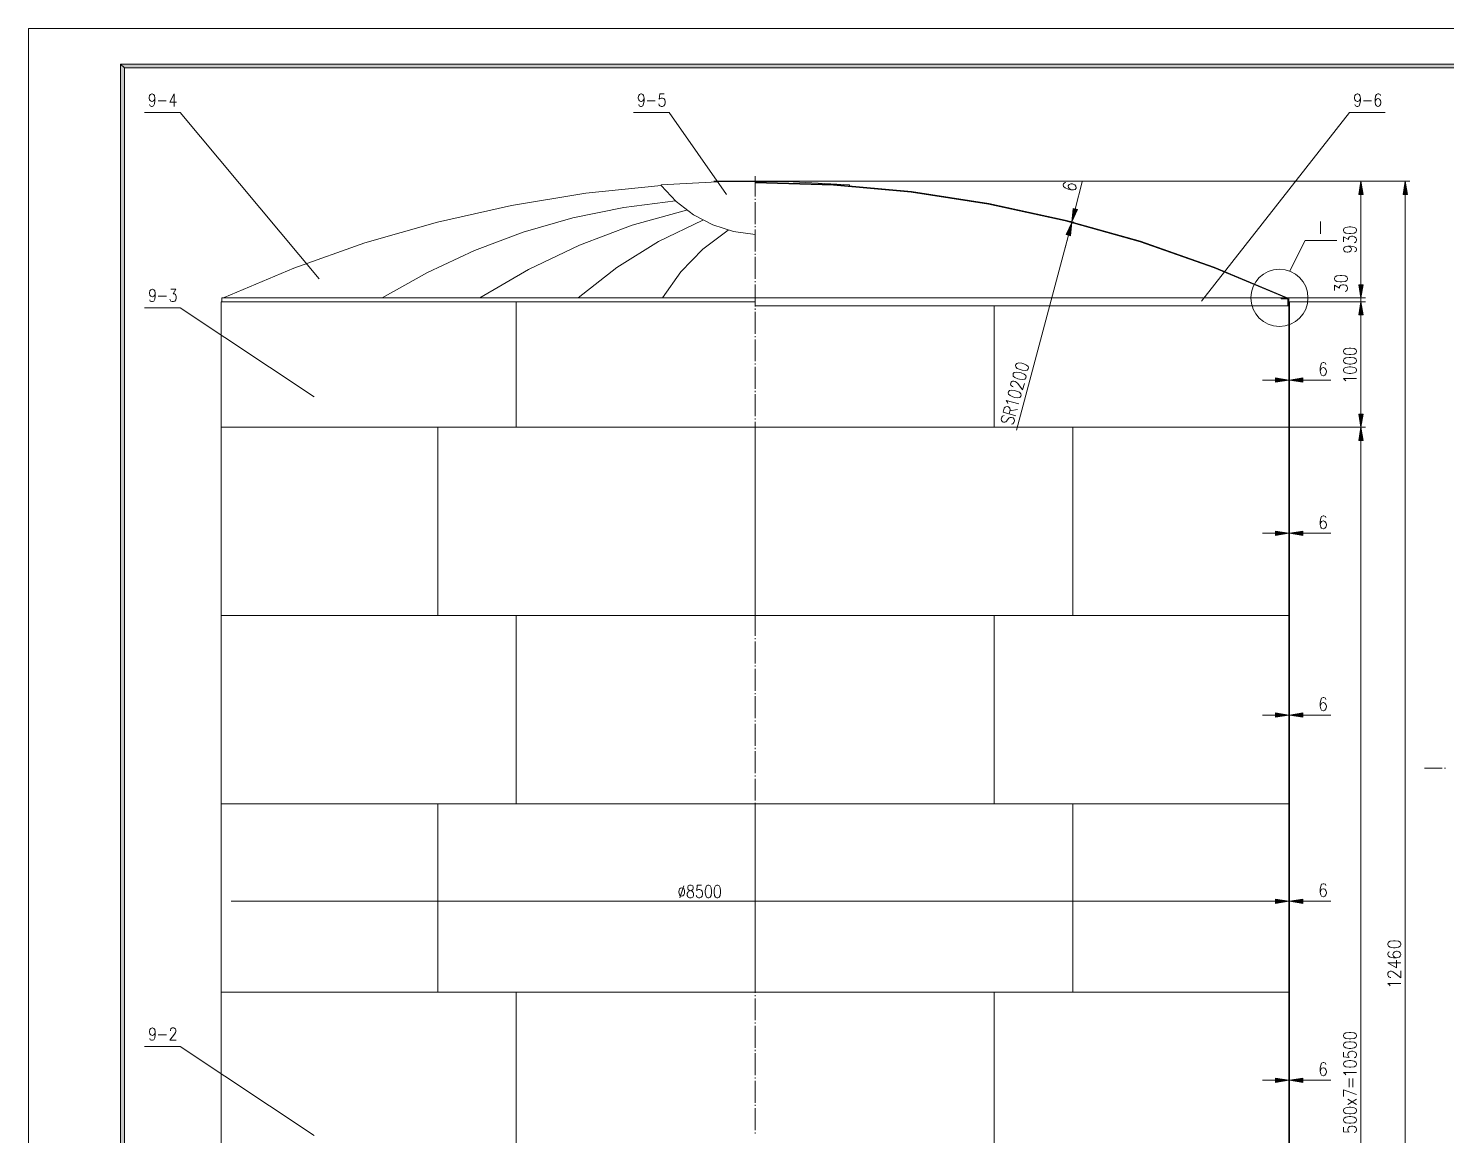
# Model space of a CAD drawing. Header units: millimetres. Extents: x 0 to 829, y 0 to 586.
# Drawn here: x 0 to 371.3, y 295.7 to 585.6 of the extents above; entities that cross this region are included whole.
import ezdxf

# ---------------------------------------------------------------- set-up
doc = ezdxf.new("R2010")
doc.units = ezdxf.units.MM

msp = doc.modelspace()

# ---------------------------------------------------------------- hatches: boundary and pattern name
h = msp.add_hatch(color=0)
h.dxf.hatch_style = 2
h.paths.add_polyline_path([(819.788528, 576.266028), (818.80075, 575.281778), (25.142472, 575.281778), (24.154694, 576.266028)])
h = msp.add_hatch(color=0)
h.dxf.hatch_style = 2
h.paths.add_polyline_path([(24.154694, 576.266028), (25.142472, 575.281778), (25.142472, 10.3505), (24.154694, 9.36625)])
h = msp.add_hatch(color=0)
h.dxf.hatch_style = 2
h.paths.add_polyline_path([(348.315139, 542.155944), (348.890167, 545.606111), (349.465194, 542.155944)])
h = msp.add_hatch(color=0)
h.dxf.hatch_style = 2
h.paths.add_polyline_path([(359.921528, 542.155944), (360.496556, 545.606111), (361.071583, 542.155944)])
h = msp.add_hatch(color=0)
h.dxf.hatch_style = 2
h.paths.add_polyline_path([(273.533306, 538.476472), (273.233444, 534.991028), (274.648083, 538.190722)])
h = msp.add_hatch(color=0)
h.dxf.hatch_style = 2
h.paths.add_polyline_path([(271.744722, 531.636111), (273.191111, 534.825222), (272.855972, 531.339778)])
h = msp.add_hatch(color=0)
h.dxf.hatch_style = 2
h.paths.add_polyline_path([(271.772944, 531.625528), (273.191111, 534.825222), (272.887722, 531.339778)])
h = msp.add_hatch(color=0)
h.dxf.hatch_style = 2
h.paths.add_polyline_path([(348.315139, 518.495139), (348.890167, 515.044972), (349.465194, 518.495139)])
h = msp.add_hatch(color=0)
h.dxf.hatch_style = 2
h.paths.add_polyline_path([(348.315139, 518.495139), (348.890167, 515.044972), (349.465194, 518.495139)])
h = msp.add_hatch(color=0)
h.dxf.hatch_style = 2
h.paths.add_polyline_path([(52.712056, 515.031919), (52.699003, 515.044972), (52.712056, 515.058025), (52.725108, 515.044972)])
h = msp.add_hatch(color=0)
h.dxf.hatch_style = 2
h.paths.add_polyline_path([(327.914, 515.031919), (327.900947, 515.044972), (327.914, 515.058025), (327.927053, 515.044972)])
h = msp.add_hatch(color=0)
h.dxf.hatch_style = 2
h.paths.add_polyline_path([(329.984806, 512.961114), (329.971753, 512.974167), (329.984806, 512.987219), (329.997858, 512.974167)])
h = msp.add_hatch(color=0)
h.dxf.hatch_style = 2
h.paths.add_polyline_path([(348.315139, 510.607028), (348.890167, 514.057194), (349.465194, 510.607028)])
h = msp.add_hatch(color=0)
h.dxf.hatch_style = 2
h.paths.add_polyline_path([(348.315139, 510.607028), (348.890167, 514.057194), (349.465194, 510.607028)])
h = msp.add_hatch(color=0)
h.dxf.hatch_style = 2
h.paths.add_polyline_path([(326.531111, 494.128778), (329.984806, 493.55375), (326.531111, 492.978722)])
h = msp.add_hatch(color=0)
h.dxf.hatch_style = 2
h.paths.add_polyline_path([(333.632528, 494.128778), (330.182361, 493.55375), (333.632528, 492.978722)])
h = msp.add_hatch(color=0)
h.dxf.hatch_style = 2
h.paths.add_polyline_path([(348.315139, 484.646111), (348.890167, 481.192417), (349.465194, 484.646111)])
h = msp.add_hatch(color=0)
h.dxf.hatch_style = 2
h.paths.add_polyline_path([(348.315139, 477.74225), (348.890167, 481.192417), (349.465194, 477.74225)])
h = msp.add_hatch(color=0)
h.dxf.hatch_style = 2
h.paths.add_polyline_path([(326.531111, 454.017944), (329.984806, 453.442917), (326.531111, 452.867889)])
h = msp.add_hatch(color=0)
h.dxf.hatch_style = 2
h.paths.add_polyline_path([(333.632528, 454.017944), (330.182361, 453.442917), (333.632528, 452.867889)])
h = msp.add_hatch(color=0)
h.dxf.hatch_style = 2
h.paths.add_polyline_path([(326.531111, 406.417639), (329.984806, 405.842611), (326.531111, 405.267583)])
h = msp.add_hatch(color=0)
h.dxf.hatch_style = 2
h.paths.add_polyline_path([(333.632528, 406.417639), (330.182361, 405.842611), (333.632528, 405.267583)])
h = msp.add_hatch(color=0)
h.dxf.hatch_style = 2
h.paths.add_polyline_path([(326.531111, 357.681389), (329.984806, 357.106361), (326.531111, 356.531333)])
h = msp.add_hatch(color=0)
h.dxf.hatch_style = 2
h.paths.add_polyline_path([(333.632528, 357.681389), (330.182361, 357.106361), (333.632528, 356.531333)])
h = msp.add_hatch(color=0)
h.dxf.hatch_style = 2
h.paths.add_polyline_path([(326.531111, 310.818389), (329.984806, 310.243361), (326.531111, 309.668333)])
h = msp.add_hatch(color=0)
h.dxf.hatch_style = 2
h.paths.add_polyline_path([(333.632528, 310.818389), (330.182361, 310.243361), (333.632528, 309.668333)])

# ---------------------------------------------------------------- linework, layer by layer
at = {"color": 0, "lineweight": 0}
for points in [[(0, 0), (0, 585.632278), (829.154778, 585.632278), (829.154778, 0)], [(819.788528, 576.266028), (818.80075, 575.281778), (25.142472, 575.281778), (24.154694, 576.266028)], [(24.154694, 576.266028), (25.142472, 575.281778), (25.142472, 10.3505), (24.154694, 9.36625)], [(348.315139, 542.155944), (348.890167, 545.606111), (349.465194, 542.155944)], [(359.921528, 542.155944), (360.496556, 545.606111), (361.071583, 542.155944)], [(273.533306, 538.476472), (273.233444, 534.991028), (274.648083, 538.190722)], [(271.744722, 531.636111), (273.191111, 534.825222), (272.855972, 531.339778)], [(271.772944, 531.625528), (273.191111, 534.825222), (272.887722, 531.339778)], [(344.289944, 532.666222), (344.45575, 532.295806), (344.946111, 532.048861), (345.768083, 531.928917), (346.261972, 531.928917), (347.083944, 532.048861), (347.577833, 532.295806), (347.740111, 532.666222), (347.740111, 532.913167), (347.577833, 533.283583), (347.083944, 533.530528), (346.261972, 533.654), (345.768083, 533.654), (344.946111, 533.530528), (344.45575, 533.283583), (344.289944, 532.913167)], [(341.954556, 519.987389), (342.116833, 519.616972), (342.610722, 519.370028), (343.432694, 519.246556), (343.926583, 519.246556), (344.748556, 519.370028), (345.238917, 519.616972), (345.404722, 519.987389), (345.404722, 520.230806), (345.238917, 520.601222), (344.748556, 520.848167), (343.926583, 520.971639), (343.432694, 520.971639), (342.610722, 520.848167), (342.116833, 520.601222), (341.954556, 520.230806)], [(348.315139, 518.495139), (348.890167, 515.044972), (349.465194, 518.495139)], [(348.315139, 518.495139), (348.890167, 515.044972), (349.465194, 518.495139)], [(348.315139, 510.607028), (348.890167, 514.057194), (349.465194, 510.607028)], [(348.315139, 510.607028), (348.890167, 514.057194), (349.465194, 510.607028)], [(344.289944, 500.9515), (344.45575, 500.584611), (344.946111, 500.337667), (345.768083, 500.214194), (346.261972, 500.214194), (347.083944, 500.337667), (347.577833, 500.584611), (347.740111, 500.9515), (347.740111, 501.198444), (347.577833, 501.568861), (347.083944, 501.815806), (346.261972, 501.939278), (345.768083, 501.939278), (344.946111, 501.815806), (344.45575, 501.568861), (344.289944, 501.198444)], [(258.448528, 497.381389), (258.512028, 496.979222), (258.924778, 496.615861), (259.686778, 496.28425), (260.163028, 496.15725), (260.988528, 496.065528), (261.528278, 496.174889), (261.782278, 496.492389), (261.845778, 496.72875), (261.782278, 497.127389), (261.369528, 497.494278), (260.607528, 497.825889), (260.131278, 497.952889), (259.305778, 498.044611), (258.766028, 497.931722), (258.512028, 497.61775)], [(344.289944, 498.489111), (344.45575, 498.118694), (344.946111, 497.87175), (345.768083, 497.748278), (346.261972, 497.748278), (347.083944, 497.87175), (347.577833, 498.118694), (347.740111, 498.489111), (347.740111, 498.736056), (347.577833, 499.102944), (347.083944, 499.349889), (346.261972, 499.473361), (345.768083, 499.473361), (344.946111, 499.349889), (344.45575, 499.102944), (344.289944, 498.736056)], [(257.813528, 495.000139), (257.877028, 494.597972), (258.289778, 494.234611), (259.051778, 493.903), (259.528028, 493.776), (260.353528, 493.684278), (260.893278, 493.793639), (261.147278, 494.111139), (261.210778, 494.3475), (261.147278, 494.746139), (260.734528, 495.113028), (259.972528, 495.444639), (259.496278, 495.571639), (258.670778, 495.663361), (258.131028, 495.550472), (257.877028, 495.2365)], [(326.531111, 494.128778), (329.984806, 493.55375), (326.531111, 492.978722)], [(333.632528, 494.128778), (330.182361, 493.55375), (333.632528, 492.978722)], [(344.289944, 496.023194), (344.45575, 495.652778), (344.946111, 495.405833), (345.768083, 495.285889), (346.261972, 495.285889), (347.083944, 495.405833), (347.577833, 495.652778), (347.740111, 496.023194), (347.740111, 496.270139), (347.577833, 496.640556), (347.083944, 496.8875), (346.261972, 497.010972), (345.768083, 497.010972), (344.946111, 496.8875), (344.45575, 496.640556), (344.289944, 496.270139)], [(256.543528, 490.234111), (256.607028, 489.835472), (257.019778, 489.472111), (257.781778, 489.1405), (258.258028, 489.0135), (259.083528, 488.921778), (259.623278, 489.031139), (259.877278, 489.345111), (259.940778, 489.585), (259.877278, 489.983639), (259.464528, 490.350528), (258.702528, 490.678611), (258.226278, 490.805611), (257.400778, 490.900861), (256.861028, 490.787972), (256.607028, 490.474)], [(348.315139, 484.646111), (348.890167, 481.192417), (349.465194, 484.646111)], [(348.315139, 477.74225), (348.890167, 481.192417), (349.465194, 477.74225)], [(326.531111, 454.017944), (329.984806, 453.442917), (326.531111, 452.867889)], [(333.632528, 454.017944), (330.182361, 453.442917), (333.632528, 452.867889)], [(326.531111, 406.417639), (329.984806, 405.842611), (326.531111, 405.267583)], [(333.632528, 406.417639), (330.182361, 405.842611), (333.632528, 405.267583)], [(173.104528, 361.28325), (172.75175, 361.1245), (172.635333, 360.814056), (172.635333, 360.500083), (172.75175, 360.186111), (172.988111, 360.030889), (173.457306, 359.872139), (173.810083, 359.716917), (174.042917, 359.402944), (174.162861, 359.0925), (174.162861, 358.623306), (174.042917, 358.309333), (173.9265, 358.154111), (173.573722, 357.995361), (173.104528, 357.995361), (172.75175, 358.154111), (172.635333, 358.309333), (172.518917, 358.623306), (172.518917, 359.0925), (172.635333, 359.402944), (172.871694, 359.716917), (173.220944, 359.872139), (173.690139, 360.030889), (173.9265, 360.186111), (174.042917, 360.500083), (174.042917, 360.814056), (173.9265, 361.1245), (173.573722, 361.28325)], [(177.916417, 361.28325), (177.563639, 361.1245), (177.330806, 360.655306), (177.214389, 359.872139), (177.214389, 359.402944), (177.330806, 358.623306), (177.563639, 358.154111), (177.916417, 357.995361), (178.152778, 357.995361), (178.505556, 358.154111), (178.738389, 358.623306), (178.854806, 359.402944), (178.854806, 359.872139), (178.738389, 360.655306), (178.505556, 361.1245), (178.152778, 361.28325)], [(180.265917, 361.28325), (179.913139, 361.1245), (179.676778, 360.655306), (179.560361, 359.872139), (179.560361, 359.402944), (179.676778, 358.623306), (179.913139, 358.154111), (180.265917, 357.995361), (180.49875, 357.995361), (180.851528, 358.154111), (181.084361, 358.623306), (181.204306, 359.402944), (181.204306, 359.872139), (181.084361, 360.655306), (180.851528, 361.1245), (180.49875, 361.28325)], [(326.531111, 357.681389), (329.984806, 357.106361), (326.531111, 356.531333)], [(333.632528, 357.681389), (330.182361, 357.106361), (333.632528, 356.531333)], [(355.896333, 345.729278), (356.062139, 345.334167), (356.556028, 345.073111), (357.374472, 344.939056), (357.868361, 344.939056), (358.690333, 345.073111), (359.184222, 345.334167), (359.3465, 345.729278), (359.3465, 345.993861), (359.184222, 346.385444), (358.690333, 346.650028), (357.868361, 346.780556), (357.374472, 346.780556), (356.556028, 346.650028), (356.062139, 346.385444), (355.896333, 345.993861)], [(344.289944, 321.782722), (344.45575, 321.415833), (344.946111, 321.168889), (345.768083, 321.045417), (346.261972, 321.045417), (347.083944, 321.168889), (347.577833, 321.415833), (347.740111, 321.782722), (347.740111, 322.029667), (347.577833, 322.400083), (347.083944, 322.647028), (346.261972, 322.7705), (345.768083, 322.7705), (344.946111, 322.647028), (344.45575, 322.400083), (344.289944, 322.029667)], [(344.289944, 319.320333), (344.45575, 318.949917), (344.946111, 318.702972), (345.768083, 318.5795), (346.261972, 318.5795), (347.083944, 318.702972), (347.577833, 318.949917), (347.740111, 319.320333), (347.740111, 319.567278), (347.577833, 319.934167), (347.083944, 320.181111), (346.261972, 320.304583), (345.768083, 320.304583), (344.946111, 320.181111), (344.45575, 319.934167), (344.289944, 319.567278)], [(344.289944, 314.3885), (344.45575, 314.021611), (344.946111, 313.774667), (345.768083, 313.651194), (346.261972, 313.651194), (347.083944, 313.774667), (347.577833, 314.021611), (347.740111, 314.3885), (347.740111, 314.635444), (347.577833, 315.005861), (347.083944, 315.252806), (346.261972, 315.376278), (345.768083, 315.376278), (344.946111, 315.252806), (344.45575, 315.005861), (344.289944, 314.635444)], [(326.531111, 310.818389), (329.984806, 310.243361), (326.531111, 309.668333)], [(333.632528, 310.818389), (330.182361, 310.243361), (333.632528, 309.668333)], [(344.289944, 302.189444), (344.45575, 301.819028), (344.946111, 301.572083), (345.768083, 301.448611), (346.261972, 301.448611), (347.083944, 301.572083), (347.577833, 301.819028), (347.740111, 302.189444), (347.740111, 302.436389), (347.577833, 302.806806), (347.083944, 303.050222), (346.261972, 303.173694), (345.768083, 303.173694), (344.946111, 303.050222), (344.45575, 302.806806), (344.289944, 302.436389)], [(344.289944, 299.723528), (344.45575, 299.353111), (344.946111, 299.109694), (345.768083, 298.986222), (346.261972, 298.986222), (347.083944, 299.109694), (347.577833, 299.353111), (347.740111, 299.723528), (347.740111, 299.970472), (347.577833, 300.340889), (347.083944, 300.587833), (346.261972, 300.711306), (345.768083, 300.711306), (344.946111, 300.587833), (344.45575, 300.340889), (344.289944, 299.970472)]]:
    msp.add_lwpolyline(points, close=True, dxfattribs=at)
for points in [[(33.139944, 567.400722), (33.023528, 566.931528), (32.790694, 566.621083), (32.437917, 566.462333), (32.3215, 566.462333), (31.968722, 566.621083), (31.732361, 566.931528), (31.615944, 567.400722), (31.615944, 567.559472), (31.732361, 568.028667), (31.968722, 568.342639), (32.3215, 568.497861), (32.437917, 568.497861), (32.790694, 568.342639), (33.023528, 568.028667), (33.139944, 567.400722), (33.139944, 566.621083), (33.023528, 565.837917), (32.790694, 565.368722), (32.437917, 565.209972), (32.201556, 565.209972), (31.852306, 565.368722), (31.732361, 565.679167)], [(38.188194, 568.497861), (37.013444, 566.307111), (38.773806, 566.307111)], [(38.188194, 568.497861), (38.188194, 565.209972)], [(161.205333, 567.400722), (161.088917, 566.931528), (160.852556, 566.621083), (160.499778, 566.462333), (160.383361, 566.462333), (160.030583, 566.621083), (159.79775, 566.931528), (159.681333, 567.400722), (159.681333, 567.559472), (159.79775, 568.028667), (160.030583, 568.342639), (160.383361, 568.497861), (160.499778, 568.497861), (160.852556, 568.342639), (161.088917, 568.028667), (161.205333, 567.400722), (161.205333, 566.621083), (161.088917, 565.837917), (160.852556, 565.368722), (160.499778, 565.209972), (160.266944, 565.209972), (159.914167, 565.368722), (159.79775, 565.679167)], [(166.486417, 568.497861), (165.315194, 568.497861), (165.19525, 567.090278), (165.315194, 567.2455), (165.664444, 567.400722), (166.017222, 567.400722), (166.37, 567.2455), (166.602833, 566.931528), (166.722778, 566.462333), (166.722778, 566.151889), (166.602833, 565.679167), (166.37, 565.368722), (166.017222, 565.209972), (165.664444, 565.209972), (165.315194, 565.368722), (165.19525, 565.523944), (165.078833, 565.837917)], [(348.734944, 567.400722), (348.618528, 566.931528), (348.385694, 566.621083), (348.032917, 566.462333), (347.9165, 566.462333), (347.563722, 566.621083), (347.327361, 566.931528), (347.210944, 567.400722), (347.210944, 567.559472), (347.327361, 568.028667), (347.563722, 568.342639), (347.9165, 568.497861), (348.032917, 568.497861), (348.385694, 568.342639), (348.618528, 568.028667), (348.734944, 567.400722), (348.734944, 566.621083), (348.618528, 565.837917), (348.385694, 565.368722), (348.032917, 565.209972), (347.796556, 565.209972), (347.443778, 565.368722), (347.327361, 565.679167)], [(354.019556, 568.028667), (353.899611, 568.342639), (353.550361, 568.497861), (353.314, 568.497861), (352.961222, 568.342639), (352.728389, 567.873444), (352.608444, 567.090278), (352.608444, 566.307111), (352.728389, 565.679167), (352.961222, 565.368722), (353.314, 565.209972), (353.430417, 565.209972), (353.783194, 565.368722), (354.019556, 565.679167), (354.135972, 566.151889), (354.135972, 566.307111), (354.019556, 566.776306), (353.783194, 567.090278), (353.430417, 567.2455), (353.314, 567.2455), (352.961222, 567.090278), (352.728389, 566.776306), (352.608444, 566.307111)], [(33.961917, 566.621083), (36.075056, 566.621083)], [(162.027306, 566.621083), (164.140444, 566.621083)], [(349.556917, 566.621083), (351.670056, 566.621083)], [(39.772167, 563.580139), (30.423556, 563.580139)], [(76.161194, 520.065), (39.772167, 563.580139)], [(167.777583, 563.580139), (158.428972, 563.580139)], [(182.805917, 542.127722), (167.777583, 563.580139)], [(307.142444, 514.177139), (345.898611, 563.580139)], [(355.247222, 563.580139), (345.898611, 563.580139)], [(190.313028, 546.936083), (190.313028, 541.598556)], [(165.664444, 544.501917), (145.982972, 542.466389), (126.453194, 539.270222), (107.145667, 534.927528), (88.130944, 529.455944), (69.469, 522.869583), (51.230389, 515.193139)], [(214.961611, 544.699472), (198.536278, 545.507333), (182.089778, 545.507333), (165.664444, 544.699472)], [(165.664444, 544.699472), (165.664444, 544.501917)], [(165.664444, 544.501917), (169.562639, 540.317972), (174.117, 536.853694), (179.193472, 534.218444), (184.647417, 532.482778), (190.313028, 531.699611)], [(179.472167, 545.606111), (350.040222, 545.606111)], [(329.395667, 515.193139), (310.504417, 523.120056), (291.165139, 529.879278), (271.451917, 535.442583), (251.431778, 539.788806), (231.185861, 542.907361), (210.78825, 544.784139), (190.313028, 545.408556)], [(329.328639, 515.044972), (310.444444, 522.964833), (291.11575, 529.713472), (271.409583, 535.27325), (251.403556, 539.615944), (231.164694, 542.730972), (210.777667, 544.604222), (190.313028, 545.232167)], [(214.961611, 544.699472), (214.961611, 544.501917)], [(271.624778, 545.246278), (271.275528, 545.207472), (271.025056, 544.889972), (270.961556, 544.650083), (271.028583, 544.251444), (271.444861, 543.891611), (272.210389, 543.567056), (273.007667, 543.362444), (273.674417, 543.320111), (274.055417, 543.475333), (274.305889, 543.792833), (274.334111, 543.912778), (274.267083, 544.311417), (274.013083, 544.632444), (273.565056, 544.872333), (273.406306, 544.914667), (272.898306, 544.918194), (272.517306, 544.759444), (272.266833, 544.441944), (272.235083, 544.325528), (272.302111, 543.926889), (272.559639, 543.605861), (273.007667, 543.362444)], [(274.090694, 538.335361), (275.921611, 545.457944)], [(339.054722, 545.606111), (361.650139, 545.606111)], [(348.890167, 518.495139), (348.890167, 542.155944)], [(360.496556, 139.576528), (360.496556, 542.155944)], [(169.421528, 540.444972), (155.920722, 538.772806), (142.592778, 536.049361), (129.522361, 532.28875), (116.783556, 527.512139), (104.4575, 521.751278), (92.625333, 515.044972)], [(190.313028, 541.023528), (190.313028, 540.73425)], [(190.313028, 540.159222), (190.313028, 534.408944)], [(172.331944, 538.06725), (158.111472, 534.077333), (144.286111, 528.880917), (130.954639, 522.520333), (118.215833, 515.044972)], [(176.600556, 535.428472), (165.00475, 529.829889), (154.086278, 523.010694), (143.972139, 515.044972)], [(273.632083, 534.708806), (272.076333, 535.110972)], [(273.677944, 534.878139), (272.118667, 535.276778)], [(273.191111, 534.825222), (273.233444, 534.991028)], [(338.320944, 531.858361), (338.320944, 535.026306)], [(183.215139, 532.839083), (176.568806, 527.854333), (170.800889, 521.871222), (166.063083, 515.044972)], [(190.313028, 533.833917), (190.313028, 533.548167)], [(190.313028, 532.973139), (190.313028, 527.219333)], [(258.691944, 480.437472), (272.302111, 531.487944)], [(272.330333, 531.480889), (271.473083, 528.140083)], [(344.289944, 529.709944), (344.289944, 531.064611), (345.605806, 530.323778), (345.605806, 530.694194), (345.768083, 530.941139), (345.933889, 531.064611), (346.427778, 531.188083), (346.755861, 531.188083), (347.246222, 531.064611), (347.577833, 530.817667), (347.740111, 530.44725), (347.740111, 530.080361), (347.577833, 529.709944), (347.412028, 529.586472), (347.083944, 529.463)], [(330.298778, 522.149917), (334.253417, 530.055667)], [(334.253417, 530.055667), (342.55075, 530.055667)], [(345.44, 528.598694), (345.933889, 528.475222), (346.261972, 528.231806), (346.427778, 527.861389), (346.427778, 527.737917), (346.261972, 527.3675), (345.933889, 527.120556), (345.44, 526.997083), (345.277722, 526.997083), (344.783833, 527.120556), (344.45575, 527.3675), (344.289944, 527.737917), (344.289944, 527.861389), (344.45575, 528.231806), (344.783833, 528.475222), (345.44, 528.598694), (346.261972, 528.598694), (347.083944, 528.475222), (347.577833, 528.231806), (347.740111, 527.861389), (347.740111, 527.614444), (347.577833, 527.244028), (347.246222, 527.120556)], [(190.313028, 526.644306), (190.313028, 526.358556)], [(190.313028, 525.783528), (190.313028, 520.03325)], [(348.890167, 518.495139), (348.890167, 521.945306)], [(33.199917, 516.272639), (33.0835, 515.803444), (32.847139, 515.489472), (32.494361, 515.33425), (32.377944, 515.33425), (32.025167, 515.489472), (31.792333, 515.803444), (31.675917, 516.272639), (31.675917, 516.427861), (31.792333, 516.897056), (32.025167, 517.211028), (32.377944, 517.36625), (32.494361, 517.36625), (32.847139, 517.211028), (33.0835, 516.897056), (33.199917, 516.272639), (33.199917, 515.489472), (33.0835, 514.706306), (32.847139, 514.237111), (32.494361, 514.081889), (32.261528, 514.081889), (31.90875, 514.237111), (31.792333, 514.551083)], [(37.309778, 517.36625), (38.600944, 517.36625), (37.895389, 516.117417), (38.248167, 516.117417), (38.481, 515.958667), (38.600944, 515.803444), (38.717361, 515.33425), (38.717361, 515.020278), (38.600944, 514.551083), (38.364583, 514.237111), (38.011806, 514.081889), (37.659028, 514.081889), (37.309778, 514.237111), (37.189833, 514.395861), (37.073417, 514.706306)], [(190.313028, 519.458222), (190.313028, 519.168944)], [(190.313028, 518.593917), (190.313028, 512.843639)], [(341.954556, 517.027583), (341.954556, 518.38225), (343.266889, 517.644944), (343.266889, 518.015361), (343.432694, 518.258778), (343.594972, 518.38225), (344.088861, 518.505722), (344.416944, 518.505722), (344.910833, 518.38225), (345.238917, 518.138833), (345.404722, 517.768417), (345.404722, 517.398), (345.238917, 517.027583), (345.076639, 516.904111), (344.748556, 516.780639)], [(39.772167, 512.452056), (30.423556, 512.452056)], [(34.021889, 515.489472), (36.135028, 515.489472)], [(74.855917, 489.126389), (39.772167, 512.452056)], [(50.443694, 514.057194), (50.443694, 136.122833)], [(50.443694, 514.057194), (190.313028, 514.057194)], [(50.64125, 515.044972), (329.984806, 515.044972)], [(50.64125, 515.044972), (50.64125, 514.057194)], [(51.297417, 515.044972), (51.230389, 515.193139)], [(127.744361, 514.057194), (127.744361, 481.192417)], [(190.313028, 512.974167), (329.984806, 512.974167)], [(252.881694, 512.974167), (252.881694, 481.192417)], [(327.914, 515.044972), (327.970444, 514.903861), (328.111556, 514.847417)], [(329.589694, 514.847417), (328.111556, 514.847417)], [(329.325111, 515.044972), (329.395667, 515.193139)], [(329.78725, 514.649861), (329.727278, 514.787444), (329.589694, 514.847417)], [(329.78725, 514.649861), (329.78725, 513.171722)], [(329.78725, 513.171722), (329.843694, 513.030611), (329.984806, 512.974167)], [(329.984806, 515.044972), (329.984806, 136.122833)], [(329.984806, 515.044972), (350.040222, 515.044972)], [(329.984806, 515.044972), (350.040222, 515.044972)], [(330.182361, 514.057194), (329.984806, 514.057194)], [(330.182361, 514.057194), (330.182361, 136.122833)], [(330.182361, 514.057194), (350.040222, 514.057194)], [(336.64525, 514.057194), (350.040222, 514.057194)], [(348.890167, 515.044972), (348.890167, 514.057194)], [(190.313028, 512.268611), (190.313028, 511.979333)], [(190.313028, 511.404306), (190.313028, 505.654028)], [(348.890167, 510.607028), (348.890167, 507.156861)], [(348.890167, 484.646111), (348.890167, 510.607028)], [(190.313028, 505.079), (190.313028, 504.789722)], [(190.313028, 504.214694), (190.313028, 498.464417)], [(190.313028, 497.889389), (190.313028, 497.603639)], [(339.710889, 497.663611), (339.587417, 497.991694), (339.217, 498.1575), (338.970056, 498.1575), (338.603167, 497.991694), (338.356222, 497.497806), (338.23275, 496.675833), (338.23275, 495.853861), (338.356222, 495.197694), (338.603167, 494.869611), (338.970056, 494.703806), (339.093528, 494.703806), (339.463944, 494.869611), (339.710889, 495.197694), (339.834361, 495.691583), (339.834361, 495.853861), (339.710889, 496.34775), (339.463944, 496.675833), (339.093528, 496.841639), (338.970056, 496.841639), (338.603167, 496.675833), (338.356222, 496.34775), (338.23275, 495.853861)], [(190.313028, 497.028611), (190.313028, 491.274806)], [(329.984806, 493.55375), (329.984806, 494.703806)], [(330.182361, 493.55375), (330.182361, 494.703806)], [(344.946111, 493.313861), (344.783833, 493.557278), (344.289944, 493.927694), (347.740111, 493.927694)], [(190.313028, 490.699778), (190.313028, 490.414028)], [(257.813528, 491.811028), (257.654778, 491.853361), (257.369028, 492.054444), (257.242028, 492.216722), (257.146778, 492.498944), (257.273778, 492.975194), (257.496028, 493.169222), (257.686528, 493.246833), (258.035778, 493.282111), (258.353278, 493.197444), (258.639028, 492.992833), (259.051778, 492.625944), (260.321778, 491.01375), (260.766278, 492.682389)], [(326.531111, 493.55375), (323.080944, 493.55375)], [(329.984806, 493.55375), (330.182361, 493.55375)], [(333.632528, 493.55375), (340.984417, 493.55375)], [(190.313028, 489.839), (190.313028, 484.088722)], [(258.512028, 484.226306), (255.178278, 485.115306), (255.464028, 486.18775), (255.718028, 486.501722), (255.908528, 486.579333), (256.257778, 486.611083), (256.575278, 486.526417), (256.861028, 486.325333), (256.988028, 486.163056), (257.051528, 485.764417), (256.765778, 484.691972)], [(256.480028, 487.447167), (256.384778, 487.725861), (256.003778, 488.209167), (259.337528, 487.323694)], [(190.313028, 483.513694), (190.313028, 483.224417)], [(255.464028, 484.272167), (255.083028, 484.120472), (254.829028, 483.8065), (254.702028, 483.326722), (254.765528, 482.928083), (255.019528, 482.607056), (255.337028, 482.522389), (255.686278, 482.554139), (255.876778, 482.63175), (256.099028, 482.829306), (256.607028, 483.45725), (256.829278, 483.654806), (257.019778, 483.732417), (257.369028, 483.764167), (257.845278, 483.637167), (258.099278, 483.316139), (258.162778, 482.9175), (258.035778, 482.44125), (257.781778, 482.12375), (257.400778, 481.972056)], [(256.988028, 485.524528), (258.956528, 485.891417)], [(50.443694, 481.192417), (330.182361, 481.192417)], [(107.170361, 431.898778), (107.170361, 481.192417)], [(190.313028, 482.649389), (190.313028, 476.899111)], [(190.313028, 431.898778), (190.313028, 481.192417)], [(273.455694, 431.898778), (273.455694, 481.192417)], [(330.182361, 481.192417), (350.040222, 481.192417)], [(334.002944, 481.192417), (350.040222, 481.192417)], [(190.313028, 476.324083), (190.313028, 476.034806)], [(190.313028, 475.459778), (190.313028, 469.7095)], [(348.890167, 477.74225), (348.890167, 139.576528)], [(190.313028, 469.134472), (190.313028, 468.845194)], [(190.313028, 468.270167), (190.313028, 462.519889)], [(190.313028, 461.944861), (190.313028, 461.659111)], [(190.313028, 461.084083), (190.313028, 455.330278)], [(339.710889, 457.54925), (339.587417, 457.877333), (339.217, 458.043139), (338.970056, 458.043139), (338.603167, 457.877333), (338.356222, 457.383444), (338.23275, 456.565), (338.23275, 455.743028), (338.356222, 455.083333), (338.603167, 454.75525), (338.970056, 454.592972), (339.093528, 454.592972), (339.463944, 454.75525), (339.710889, 455.083333), (339.834361, 455.577222), (339.834361, 455.743028), (339.710889, 456.233389), (339.463944, 456.565), (339.093528, 456.727278), (338.970056, 456.727278), (338.603167, 456.565), (338.356222, 456.233389), (338.23275, 455.743028)], [(190.313028, 454.75525), (190.313028, 454.4695)], [(190.313028, 453.894472), (190.313028, 448.140667)], [(326.531111, 453.442917), (323.080944, 453.442917)], [(329.984806, 453.442917), (329.984806, 454.592972)], [(329.984806, 453.442917), (330.182361, 453.442917)], [(330.182361, 453.442917), (330.182361, 454.592972)], [(333.632528, 453.442917), (340.984417, 453.442917)], [(190.313028, 447.565639), (190.313028, 447.279889)], [(190.313028, 446.704861), (190.313028, 440.954583)], [(190.313028, 440.379556), (190.313028, 440.090278)], [(190.313028, 439.51525), (190.313028, 433.764972)], [(50.443694, 431.898778), (330.182361, 431.898778)], [(127.744361, 431.898778), (127.744361, 382.601611)], [(190.313028, 433.189944), (190.313028, 432.900667)], [(190.313028, 432.325639), (190.313028, 426.575361)], [(252.881694, 431.898778), (252.881694, 382.601611)], [(190.313028, 426.000333), (190.313028, 425.711056)], [(190.313028, 425.136028), (190.313028, 419.38575)], [(190.313028, 418.810722), (190.313028, 418.524972)], [(190.313028, 417.949944), (190.313028, 412.196139)], [(190.313028, 411.621111), (190.313028, 411.335361)], [(190.313028, 410.760333), (190.313028, 405.010056)], [(339.710889, 409.948944), (339.587417, 410.277028), (339.217, 410.442833), (338.970056, 410.442833), (338.603167, 410.277028), (338.356222, 409.786667), (338.23275, 408.964694), (338.23275, 408.142722), (338.356222, 407.486556), (338.603167, 407.154944), (338.970056, 406.992667), (339.093528, 406.992667), (339.463944, 407.154944), (339.710889, 407.486556), (339.834361, 407.976917), (339.834361, 408.142722), (339.710889, 408.636611), (339.463944, 408.964694), (339.093528, 409.126972), (338.970056, 409.126972), (338.603167, 408.964694), (338.356222, 408.636611), (338.23275, 408.142722)], [(326.531111, 405.842611), (323.080944, 405.842611)], [(329.984806, 405.842611), (329.984806, 406.992667)], [(329.984806, 405.842611), (330.182361, 405.842611)], [(330.182361, 405.842611), (330.182361, 406.992667)], [(333.632528, 405.842611), (340.984417, 405.842611)], [(190.313028, 404.435028), (190.313028, 404.14575)], [(190.313028, 403.570722), (190.313028, 397.820444)], [(190.313028, 397.245417), (190.313028, 396.956139)], [(190.313028, 396.381111), (190.313028, 390.630833)], [(190.313028, 390.055806), (190.313028, 389.766528)], [(365.551861, 391.907889), (370.176778, 391.907889)], [(370.751806, 391.907889), (371.037556, 391.907889)], [(190.313028, 389.1915), (190.313028, 383.441222)], [(50.443694, 382.601611), (330.182361, 382.601611)], [(107.170361, 333.307972), (107.170361, 382.601611)], [(190.313028, 382.866194), (190.313028, 382.580444)], [(190.313028, 333.307972), (190.313028, 382.601611)], [(273.455694, 333.307972), (273.455694, 382.601611)], [(190.313028, 382.005417), (190.313028, 376.251611)], [(190.313028, 375.676583), (190.313028, 375.390833)], [(190.313028, 374.815806), (190.313028, 369.065528)], [(190.313028, 368.486972), (190.313028, 368.201222)], [(190.313028, 367.626194), (190.313028, 361.875917)], [(171.580528, 361.1245), (170.522194, 357.995361)], [(176.272472, 361.28325), (175.10125, 361.28325), (174.981306, 359.872139), (175.10125, 360.030889), (175.454028, 360.186111), (175.803278, 360.186111), (176.156056, 360.030889), (176.392417, 359.716917), (176.508833, 359.247722), (176.508833, 358.93375), (176.392417, 358.464556), (176.156056, 358.154111), (175.803278, 357.995361), (175.454028, 357.995361), (175.10125, 358.154111), (174.981306, 358.309333), (174.864889, 358.623306)], [(190.313028, 361.300889), (190.313028, 361.011611)], [(190.313028, 360.436583), (190.313028, 354.686306)], [(339.710889, 361.212694), (339.587417, 361.544306), (339.217, 361.706583), (338.970056, 361.706583), (338.603167, 361.544306), (338.356222, 361.050417), (338.23275, 360.228444), (338.23275, 359.406472), (338.356222, 358.750306), (338.603167, 358.422222), (338.970056, 358.256417), (339.093528, 358.256417), (339.463944, 358.422222), (339.710889, 358.750306), (339.834361, 359.240667), (339.834361, 359.406472), (339.710889, 359.900361), (339.463944, 360.228444), (339.093528, 360.39425), (338.970056, 360.39425), (338.603167, 360.228444), (338.356222, 359.900361), (338.23275, 359.406472)], [(53.107167, 357.106361), (327.518889, 357.106361)], [(326.531111, 357.106361), (323.080944, 357.106361)], [(329.984806, 357.106361), (329.984806, 358.256417)], [(329.984806, 357.106361), (330.182361, 357.106361)], [(330.182361, 357.106361), (330.182361, 358.256417)], [(333.632528, 357.106361), (340.984417, 357.106361)], [(190.313028, 354.111278), (190.313028, 353.822)], [(190.313028, 353.246972), (190.313028, 347.496694)], [(190.313028, 346.921667), (190.313028, 346.635917)], [(190.313028, 346.060889), (190.313028, 340.307083)], [(356.390222, 343.887778), (356.062139, 343.75725), (355.896333, 343.362139), (355.896333, 343.101083), (356.062139, 342.705972), (356.556028, 342.441389), (357.374472, 342.310861), (358.196444, 342.310861), (358.856139, 342.441389), (359.184222, 342.705972), (359.3465, 343.101083), (359.3465, 343.231611), (359.184222, 343.626722), (358.856139, 343.887778), (358.36225, 344.021833), (358.196444, 344.021833), (357.706083, 343.887778), (357.374472, 343.626722), (357.212194, 343.231611), (357.212194, 343.101083), (357.374472, 342.705972), (357.706083, 342.441389), (358.196444, 342.310861)], [(355.896333, 340.998528), (358.196444, 339.682667), (358.196444, 341.654694)], [(190.313028, 339.732056), (190.313028, 339.446306)], [(190.313028, 338.871278), (190.313028, 333.117472)], [(355.896333, 340.998528), (359.3465, 340.998528)], [(356.718306, 337.185), (356.556028, 337.185), (356.224417, 337.315528), (356.062139, 337.446056), (355.896333, 337.710639), (355.896333, 338.236278), (356.062139, 338.500861), (356.224417, 338.631389), (356.556028, 338.761917), (356.884111, 338.761917), (357.212194, 338.631389), (357.706083, 338.366806), (359.3465, 337.054472), (359.3465, 338.892444)], [(356.556028, 334.948389), (356.390222, 335.212972), (355.896333, 335.608083), (359.3465, 335.608083)], [(50.443694, 333.307972), (330.182361, 333.307972)], [(127.744361, 333.307972), (127.744361, 284.010806)], [(190.313028, 332.542444), (190.313028, 332.256694)], [(190.313028, 331.681667), (190.313028, 325.931389)], [(252.881694, 333.307972), (252.881694, 284.010806)], [(33.199917, 322.886917), (33.0835, 322.417722), (32.847139, 322.107278), (32.494361, 321.948528), (32.377944, 321.948528), (32.025167, 322.107278), (31.792333, 322.417722), (31.675917, 322.886917), (31.675917, 323.045667), (31.792333, 323.514861), (32.025167, 323.828833), (32.377944, 323.984056), (32.494361, 323.984056), (32.847139, 323.828833), (33.0835, 323.514861), (33.199917, 322.886917), (33.199917, 322.107278), (33.0835, 321.324111), (32.847139, 320.854917), (32.494361, 320.696167), (32.261528, 320.696167), (31.90875, 320.854917), (31.792333, 321.165361)], [(37.189833, 323.200889), (37.189833, 323.356111), (37.309778, 323.670083), (37.426194, 323.828833), (37.659028, 323.984056), (38.128222, 323.984056), (38.364583, 323.828833), (38.481, 323.670083), (38.600944, 323.356111), (38.600944, 323.045667), (38.481, 322.731694), (38.248167, 322.2625), (37.073417, 320.696167), (38.717361, 320.696167)], [(190.313028, 325.356361), (190.313028, 325.067083)], [(190.313028, 324.492056), (190.313028, 318.741778)], [(34.021889, 322.107278), (36.135028, 322.107278)], [(39.772167, 319.066333), (30.423556, 319.066333)], [(74.855917, 295.744194), (39.772167, 319.066333)], [(190.313028, 318.16675), (190.313028, 317.877472)], [(190.313028, 317.302444), (190.313028, 311.552167)], [(344.289944, 317.59525), (344.289944, 316.360528), (345.768083, 316.237056), (345.605806, 316.360528), (345.44, 316.730944), (345.44, 317.101361), (345.605806, 317.471778), (345.933889, 317.718722), (346.427778, 317.838667), (346.755861, 317.838667), (347.246222, 317.718722), (347.577833, 317.471778), (347.740111, 317.101361), (347.740111, 316.730944), (347.577833, 316.360528), (347.412028, 316.237056), (347.083944, 316.113583)], [(339.710889, 314.353222), (339.587417, 314.681306), (339.217, 314.847111), (338.970056, 314.847111), (338.603167, 314.681306), (338.356222, 314.187417), (338.23275, 313.365444), (338.23275, 312.543472), (338.356222, 311.887306), (338.603167, 311.559222), (338.970056, 311.393417), (339.093528, 311.393417), (339.463944, 311.559222), (339.710889, 311.887306), (339.834361, 312.381194), (339.834361, 312.543472), (339.710889, 313.037361), (339.463944, 313.365444), (339.093528, 313.53125), (338.970056, 313.53125), (338.603167, 313.365444), (338.356222, 313.037361), (338.23275, 312.543472)], [(344.946111, 311.679167), (344.783833, 311.926111), (344.289944, 312.293), (347.740111, 312.293)], [(190.313028, 310.977139), (190.313028, 310.687861)], [(190.313028, 310.112833), (190.313028, 304.362556)], [(326.531111, 310.243361), (323.080944, 310.243361)], [(329.984806, 310.243361), (329.984806, 311.393417)], [(329.984806, 310.243361), (330.182361, 310.243361)], [(330.182361, 310.243361), (330.182361, 311.393417)], [(333.632528, 310.243361), (340.984417, 310.243361)], [(345.768083, 308.472417), (345.768083, 310.691389)], [(346.755861, 308.472417), (346.755861, 310.691389)], [(344.289944, 306.010028), (344.289944, 307.735111), (347.740111, 306.503917)], [(347.740111, 303.914528), (345.44, 305.269194)], [(347.740111, 305.269194), (345.44, 303.914528)], [(190.313028, 303.787528), (190.313028, 303.501778)], [(190.313028, 302.92675), (190.313028, 297.172944)], [(344.289944, 297.998444), (344.289944, 296.76725), (345.768083, 296.643778), (345.605806, 296.76725), (345.44, 297.137667), (345.44, 297.504556), (345.605806, 297.874972), (345.933889, 298.121917), (346.427778, 298.245389), (346.755861, 298.245389), (347.246222, 298.121917), (347.577833, 297.874972), (347.740111, 297.504556), (347.740111, 297.137667), (347.577833, 296.76725), (347.412028, 296.643778), (347.083944, 296.520306)], [(190.313028, 296.597917), (190.313028, 296.312167)]]:
    msp.add_lwpolyline(points, dxfattribs=at)
for centre, major_axis, ratio in [((327.543583, 515.083778), (0, 7.514167), 0.994366), ((171.051361, 359.559931), (0, 1.095375), 0.695652)]:
    msp.add_ellipse(centre, major_axis=major_axis, ratio=ratio, start_param=0, end_param=6.283185, dxfattribs=at)

doc.saveas('drawing.dxf')
